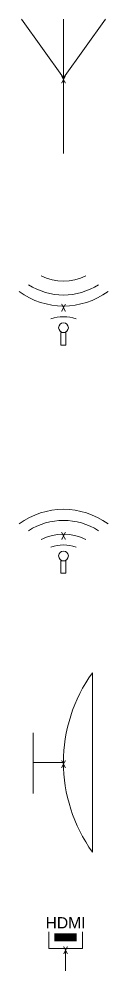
# Model space of a CAD drawing. Header units: metres. Extents: x -162 to 83385, y -62392 to -1971.
# Drawn here: x 66858 to 67256, y -31204 to -26957 of the extents above; entities that cross this region are included whole.
import ezdxf
from ezdxf.enums import TextEntityAlignment as Align

# ---------------------------------------------------------------- set-up
doc = ezdxf.new("R2010")
doc.units = ezdxf.units.M
doc.header["$LTSCALE"] = 0.5
for name, color, linetype, lineweight in [('ELIN_Attribut_01_Produkt_ID', 7, 'Continuous', 0), ('ELIN_Attribut_02_Stromkreis', 7, 'Continuous', 0), ('ELIN_Attribut_03_Verteilerbereich', 7, 'Continuous', 0), ('ELIN_Attribut_04_Montagehoehe', 7, 'Continuous', 0), ('ELIN_Attribut_05_Montageart', 7, 'Continuous', 0), ('ELIN_Attribut_06_Tuernummer', 7, 'Continuous', 0), ('ELIN_Attribut_07_Bemerkung', 7, 'Continuous', 0), ('ELIN_Attribut_08_Adresse', 7, 'Continuous', 0), ('ELIN_Attribut_10_AKZ1', 7, 'Continuous', 0), ('ELIN_Attribut_11_AKZ2', 7, 'Continuous', 0), ('ELIN_Attribut_12_Sonstiges1', 7, 'Continuous', 0), ('ELIN_Attribut_13_Sonstiges2', 7, 'Continuous', 0), ('ELIN_Attribut_14_Bauteil', 7, 'Continuous', 0), ('ELIN_Attribut_15_Ebene', 7, 'Continuous', 0), ('ELIN_Attribut_16_Raumnummer', 7, 'Continuous', 0), ('ELIN_Attribut_17_Raumname', 7, 'Continuous', 0), ('ELIN_Attribut_18_Montageabschnitt', 7, 'Continuous', 0), ('ELIN_Attribut_Basispunkt', 2, 'Continuous', 0), ('ELIN_Attribute_GEMOS', 11, 'Continuous', 0), ('ELIN_SWS_WA_TV Antenne', 7, 'Continuous', 0)]:
    doc.layers.add(name, color=color, linetype=linetype, lineweight=lineweight)
doc.layers.get('0').off()
doc.styles.add('ARIAL', font='arial.ttf')
doc.styles.add('ELIN_Attribute', font='isocp.shx', dxfattribs={"width": 0.8})

# ---------------------------------------------------------------- blocks, each defined once
blk = doc.blocks.new('ELIN_SWS_ANTENNE')
at = {"color": 0}
for p, q in [((0, 0), (-187.5, 262.5)), ((0, -337.5), (0, 262.5)), ((0, 0), (187.5, 262.5))]:
    blk.add_line(p, q, dxfattribs=at)
at = {"layer": 'ELIN_Attribut_01_Produkt_ID', "style": 'ELIN_Attribute', "width": 0.8, "flags": 8}
blk.add_attdef('01_PRODUKT_ID', text='', height=150, dxfattribs=at).set_placement((0, -430.1, 0), align=Align.TOP_CENTER)
at = {"layer": 'ELIN_Attribut_02_Stromkreis', "style": 'ELIN_Attribute', "width": 0.8, "flags": 8}
blk.add_attdef('02_STROMKREIS', text='', height=150, dxfattribs=at).set_placement((0, 367.2, 0), align=Align.CENTER)
at = {"layer": 'ELIN_Attribut_03_Verteilerbereich', "style": 'ELIN_Attribute', "width": 0.8, "flags": 8}
blk.add_attdef('03_VERTEILERBEREICH', (198.4, -933.3, 0), '', height=125, dxfattribs=at)
at = {"layer": 'ELIN_Attribut_04_Montagehoehe', "style": 'ELIN_Attribute', "width": 0.8, "flags": 8}
blk.add_attdef('04_MONTAGEHOEHE', text='', height=125, dxfattribs=at).set_placement((-424.5, -54.7, 0), align=Align.RIGHT)
at = {"layer": 'ELIN_Attribut_05_Montageart', "style": 'ELIN_Attribute', "width": 0.8, "flags": 8}
blk.add_attdef('05_MONTAGEART', (544.3, -54.7, 0), '', height=125, dxfattribs=at)
at = {"layer": 'ELIN_Attribut_06_Tuernummer', "style": 'ELIN_Attribute', "width": 0.8, "flags": 8}
blk.add_attdef('06_TUERNUMMER', text='', height=125, dxfattribs=at).set_placement((-424.9, -254.7, 0), align=Align.RIGHT)
at = {"layer": 'ELIN_Attribut_07_Bemerkung', "style": 'ELIN_Attribute', "width": 0.8, "flags": 8}
blk.add_attdef('07_BEMERKUNG', (198.4, -1105.1, 0), '', height=125, dxfattribs=at)
at = {"layer": 'ELIN_Attribut_08_Adresse', "style": 'ELIN_Attribute', "width": 0.8, "flags": 8}
blk.add_attdef('08_ADRESSE', (198.4, -1361.2, 0), '', height=125, dxfattribs=at)
at = {"layer": 'ELIN_Attribut_10_AKZ1', "style": 'ELIN_Attribute', "width": 0.8, "flags": 8}
blk.add_attdef('10_AKZ1', (195.8, -1727.3, 0), '', height=125, dxfattribs=at)
at = {"layer": 'ELIN_Attribut_11_AKZ2', "style": 'ELIN_Attribute', "width": 0.8, "flags": 8}
blk.add_attdef('11_AKZ2', (195.8, -1883.6, 0), '', height=125, dxfattribs=at)
at = {"layer": 'ELIN_Attribut_12_Sonstiges1', "style": 'ELIN_Attribute', "width": 0.8, "flags": 8}
blk.add_attdef('12_SONSTIGES1', (198.4, -2261.3, 0), '', height=125, dxfattribs=at)
at = {"layer": 'ELIN_Attribut_13_Sonstiges2', "style": 'ELIN_Attribute', "width": 0.8, "flags": 8}
blk.add_attdef('13_SONSTIGES2', (198.4, -2412.2, 0), '', height=125, dxfattribs=at)
at = {"layer": 'ELIN_Attribut_14_Bauteil', "style": 'ELIN_Attribute', "width": 0.8, "flags": 8}
blk.add_attdef('14_BAUTEIL', (198.4, -3231.7, 0), '', height=125, dxfattribs=at)
at = {"layer": 'ELIN_Attribut_15_Ebene', "style": 'ELIN_Attribute', "width": 0.8, "flags": 8}
blk.add_attdef('15_EBENE', (198.4, -3378.9, 0), '', height=125, dxfattribs=at)
at = {"layer": 'ELIN_Attribut_16_Raumnummer', "style": 'ELIN_Attribute', "width": 0.8, "flags": 8}
blk.add_attdef('16_RAUMNUMMER', (198.4, -3573.2, 0), '', height=125, dxfattribs=at)
at = {"layer": 'ELIN_Attribut_17_Raumname', "style": 'ELIN_Attribute', "width": 0.8, "flags": 8}
blk.add_attdef('17_RAUMNAME', (198.4, -3729.7, 0), '', height=125, dxfattribs=at)
at = {"layer": 'ELIN_Attribut_18_Montageabschnitt', "style": 'ELIN_Attribute', "width": 0.8, "flags": 8}
blk.add_attdef('18_MONTAGEABSCHNITT', (198.4, -3930.7, 0), '', height=125, dxfattribs=at)
at = {"layer": 'ELIN_Attribut_Basispunkt', "style": 'ELIN_Attribute', "width": 0.8, "flags": 8}
blk.add_attdef('Basispunkt', text='', height=50, dxfattribs=at).set_placement((0, 0), align=Align.MIDDLE)
at = {"layer": 'ELIN_Attribute_GEMOS', "style": 'ELIN_Attribute', "width": 0.6, "flags": 8}
for tag, p in [('G01_PRO02ID', (1764.4, 183.6)), ('G02_BEZEICHNUNG', (1764.4, -14.6, 0)), ('G03_DESCRIPTION', (1764.4, -204.4, 0)), ('G04_GEMOS-SYMBOL', (1767.7, -404.4, 0)), ('G05_GEMOS-TYP', (1767.7, -604.4, 0)), ('G06_ORTSKENNUNG', (1764.4, -804.4, 0)), ('G08_FREI1', (1764.4, -1004.4, 0)), ('G08_FREI2', (1764.4, -1204.4, 0))]:
    blk.add_attdef(tag, p, '', height=125, dxfattribs=at)
blk = doc.blocks.new('ELIN_SWS_SENDER')
at = {"color": 0}
for p, q in [((-11.3, -118.5), (10.5, -118.5)), ((-11.3, -174), (-11.3, -118.5)), ((10.5, -118.5), (10.5, -174)), ((10.5, -174), (-11.3, -174))]:
    blk.add_line(p, q, dxfattribs=at)
blk.add_circle((0, -96.6), 21.8, dxfattribs=at)
for centre, radius, start, end in [((0, 336.3), 225.2, 243.5603, 296.4397), ((0, 336.3), 287.1, 237.0708, 302.9292), ((0, 336.3), 336.3, 233.7331, 306.2669), ((0, -227.6), 179.6, 71.7645, 108.2355)]:
    blk.add_arc(centre, radius, start, end, dxfattribs=at)
at = {"layer": 'ELIN_Attribut_01_Produkt_ID', "style": 'ELIN_Attribute', "width": 0.8, "flags": 8}
blk.add_attdef('01_PRODUKT_ID', text='', height=150, dxfattribs=at).set_placement((0, -265, 0), align=Align.TOP_CENTER)
at = {"layer": 'ELIN_Attribut_02_Stromkreis', "style": 'ELIN_Attribute', "width": 0.8, "flags": 8}
blk.add_attdef('02_STROMKREIS', text='', height=150, dxfattribs=at).set_placement((0, 248.7, 0), align=Align.CENTER)
at = {"layer": 'ELIN_Attribut_03_Verteilerbereich', "style": 'ELIN_Attribute', "width": 0.8, "flags": 8}
blk.add_attdef('03_VERTEILERBEREICH', (198.4, -672.7, 0), '', height=125, dxfattribs=at)
at = {"layer": 'ELIN_Attribut_04_Montagehoehe', "style": 'ELIN_Attribute', "width": 0.8, "flags": 8}
blk.add_attdef('04_MONTAGEHOEHE', text='', height=125, dxfattribs=at).set_placement((-424.5, -54.7, 0), align=Align.RIGHT)
at = {"layer": 'ELIN_Attribut_05_Montageart', "style": 'ELIN_Attribute', "width": 0.8, "flags": 8}
blk.add_attdef('05_MONTAGEART', (400.3, -54.7, 0), '', height=125, dxfattribs=at)
at = {"layer": 'ELIN_Attribut_06_Tuernummer', "style": 'ELIN_Attribute', "width": 0.8, "flags": 8}
blk.add_attdef('06_TUERNUMMER', text='', height=125, dxfattribs=at).set_placement((-424.9, -254.7, 0), align=Align.RIGHT)
at = {"layer": 'ELIN_Attribut_07_Bemerkung', "style": 'ELIN_Attribute', "width": 0.8, "flags": 8}
blk.add_attdef('07_BEMERKUNG', (198.4, -844.5, 0), '', height=125, dxfattribs=at)
at = {"layer": 'ELIN_Attribut_08_Adresse', "style": 'ELIN_Attribute', "width": 0.8, "flags": 8}
blk.add_attdef('08_ADRESSE', (198.4, -1100.6, 0), '', height=125, dxfattribs=at)
at = {"layer": 'ELIN_Attribut_10_AKZ1', "style": 'ELIN_Attribute', "width": 0.8, "flags": 8}
blk.add_attdef('10_AKZ1', (195.8, -1466.6, 0), '', height=125, dxfattribs=at)
at = {"layer": 'ELIN_Attribut_11_AKZ2', "style": 'ELIN_Attribute', "width": 0.8, "flags": 8}
blk.add_attdef('11_AKZ2', (195.8, -1622.9, 0), '', height=125, dxfattribs=at)
at = {"layer": 'ELIN_Attribut_12_Sonstiges1', "style": 'ELIN_Attribute', "width": 0.8, "flags": 8}
blk.add_attdef('12_SONSTIGES1', (198.4, -2000.7, 0), '', height=125, dxfattribs=at)
at = {"layer": 'ELIN_Attribut_13_Sonstiges2', "style": 'ELIN_Attribute', "width": 0.8, "flags": 8}
blk.add_attdef('13_SONSTIGES2', (198.4, -2151.6, 0), '', height=125, dxfattribs=at)
at = {"layer": 'ELIN_Attribut_14_Bauteil', "style": 'ELIN_Attribute', "width": 0.8, "flags": 8}
blk.add_attdef('14_BAUTEIL', (198.4, -2971.1, 0), '', height=125, dxfattribs=at)
at = {"layer": 'ELIN_Attribut_15_Ebene', "style": 'ELIN_Attribute', "width": 0.8, "flags": 8}
blk.add_attdef('15_EBENE', (198.4, -3118.3, 0), '', height=125, dxfattribs=at)
at = {"layer": 'ELIN_Attribut_16_Raumnummer', "style": 'ELIN_Attribute', "width": 0.8, "flags": 8}
blk.add_attdef('16_RAUMNUMMER', (198.4, -3312.6, 0), '', height=125, dxfattribs=at)
at = {"layer": 'ELIN_Attribut_17_Raumname', "style": 'ELIN_Attribute', "width": 0.8, "flags": 8}
blk.add_attdef('17_RAUMNAME', (198.4, -3469.1, 0), '', height=125, dxfattribs=at)
at = {"layer": 'ELIN_Attribut_18_Montageabschnitt', "style": 'ELIN_Attribute', "width": 0.8, "flags": 8}
blk.add_attdef('18_MONTAGEABSCHNITT', (198.4, -3670.1, 0), '', height=125, dxfattribs=at)
at = {"layer": 'ELIN_Attribut_Basispunkt', "style": 'ELIN_Attribute', "width": 0.8, "flags": 8}
blk.add_attdef('Basispunkt', text='', height=50, dxfattribs=at).set_placement((0, 0), align=Align.MIDDLE)
at = {"layer": 'ELIN_Attribute_GEMOS', "style": 'ELIN_Attribute', "width": 0.6, "flags": 8}
for tag, p in [('G01_PRO02ID', (1620.5, 183.6)), ('G02_BEZEICHNUNG', (1620.5, -14.6, 0)), ('G03_DESCRIPTION', (1620.5, -204.4, 0)), ('G04_GEMOS-SYMBOL', (1623.8, -404.4, 0)), ('G05_GEMOS-TYP', (1623.8, -604.4, 0)), ('G06_ORTSKENNUNG', (1620.5, -804.4, 0)), ('G08_FREI1', (1620.5, -1004.4, 0)), ('G08_FREI2', (1620.5, -1204.4, 0))]:
    blk.add_attdef(tag, p, '', height=125, dxfattribs=at)
blk = doc.blocks.new('ELIN_SWS_EMPFAENGER')
at = {"color": 0}
for p, q in [((-11.3, -118.5), (10.5, -118.5)), ((-11.3, -174), (-11.3, -118.5)), ((10.5, -118.5), (10.5, -174)), ((10.5, -174), (-11.3, -174))]:
    blk.add_line(p, q, dxfattribs=at)
blk.add_circle((0, -96.6), 21.8, dxfattribs=at)
for centre, radius, start, end in [((0, -225.2), 336.3, 53.7331, 126.2669), ((0, -225.2), 287.1, 57.0708, 122.9292), ((0, -225.2), 225.2, 63.5603, 116.4397), ((0, -227.6), 179.6, 71.7645, 108.2355)]:
    blk.add_arc(centre, radius, start, end, dxfattribs=at)
at = {"layer": 'ELIN_Attribut_01_Produkt_ID', "style": 'ELIN_Attribute', "width": 0.8, "flags": 8}
blk.add_attdef('01_PRODUKT_ID', text='', height=150, dxfattribs=at).set_placement((0, -222, 0), align=Align.TOP_CENTER)
at = {"layer": 'ELIN_Attribut_02_Stromkreis', "style": 'ELIN_Attribute', "width": 0.8, "flags": 8}
blk.add_attdef('02_STROMKREIS', text='', height=150, dxfattribs=at).set_placement((0, 206.7, 0), align=Align.CENTER)
at = {"layer": 'ELIN_Attribut_03_Verteilerbereich', "style": 'ELIN_Attribute', "width": 0.8, "flags": 8}
blk.add_attdef('03_VERTEILERBEREICH', (198.4, -672.7, 0), '', height=125, dxfattribs=at)
at = {"layer": 'ELIN_Attribut_04_Montagehoehe', "style": 'ELIN_Attribute', "width": 0.8, "flags": 8}
blk.add_attdef('04_MONTAGEHOEHE', text='', height=125, dxfattribs=at).set_placement((-424.5, -54.7, 0), align=Align.RIGHT)
at = {"layer": 'ELIN_Attribut_05_Montageart', "style": 'ELIN_Attribute', "width": 0.8, "flags": 8}
blk.add_attdef('05_MONTAGEART', (400.3, -54.7, 0), '', height=125, dxfattribs=at)
at = {"layer": 'ELIN_Attribut_06_Tuernummer', "style": 'ELIN_Attribute', "width": 0.8, "flags": 8}
blk.add_attdef('06_TUERNUMMER', text='', height=125, dxfattribs=at).set_placement((-424.9, -254.7, 0), align=Align.RIGHT)
at = {"layer": 'ELIN_Attribut_07_Bemerkung', "style": 'ELIN_Attribute', "width": 0.8, "flags": 8}
blk.add_attdef('07_BEMERKUNG', (198.4, -844.5, 0), '', height=125, dxfattribs=at)
at = {"layer": 'ELIN_Attribut_08_Adresse', "style": 'ELIN_Attribute', "width": 0.8, "flags": 8}
blk.add_attdef('08_ADRESSE', (198.4, -1100.6, 0), '', height=125, dxfattribs=at)
at = {"layer": 'ELIN_Attribut_10_AKZ1', "style": 'ELIN_Attribute', "width": 0.8, "flags": 8}
blk.add_attdef('10_AKZ1', (195.8, -1466.6, 0), '', height=125, dxfattribs=at)
at = {"layer": 'ELIN_Attribut_11_AKZ2', "style": 'ELIN_Attribute', "width": 0.8, "flags": 8}
blk.add_attdef('11_AKZ2', (195.8, -1622.9, 0), '', height=125, dxfattribs=at)
at = {"layer": 'ELIN_Attribut_12_Sonstiges1', "style": 'ELIN_Attribute', "width": 0.8, "flags": 8}
blk.add_attdef('12_SONSTIGES1', (198.4, -2000.7, 0), '', height=125, dxfattribs=at)
at = {"layer": 'ELIN_Attribut_13_Sonstiges2', "style": 'ELIN_Attribute', "width": 0.8, "flags": 8}
blk.add_attdef('13_SONSTIGES2', (198.4, -2151.6, 0), '', height=125, dxfattribs=at)
at = {"layer": 'ELIN_Attribut_14_Bauteil', "style": 'ELIN_Attribute', "width": 0.8, "flags": 8}
blk.add_attdef('14_BAUTEIL', (198.4, -2971.1, 0), '', height=125, dxfattribs=at)
at = {"layer": 'ELIN_Attribut_15_Ebene', "style": 'ELIN_Attribute', "width": 0.8, "flags": 8}
blk.add_attdef('15_EBENE', (198.4, -3118.3, 0), '', height=125, dxfattribs=at)
at = {"layer": 'ELIN_Attribut_16_Raumnummer', "style": 'ELIN_Attribute', "width": 0.8, "flags": 8}
blk.add_attdef('16_RAUMNUMMER', (198.4, -3312.6, 0), '', height=125, dxfattribs=at)
at = {"layer": 'ELIN_Attribut_17_Raumname', "style": 'ELIN_Attribute', "width": 0.8, "flags": 8}
blk.add_attdef('17_RAUMNAME', (198.4, -3469.1, 0), '', height=125, dxfattribs=at)
at = {"layer": 'ELIN_Attribut_18_Montageabschnitt', "style": 'ELIN_Attribute', "width": 0.8, "flags": 8}
blk.add_attdef('18_MONTAGEABSCHNITT', (198.4, -3670.1, 0), '', height=125, dxfattribs=at)
at = {"layer": 'ELIN_Attribut_Basispunkt', "style": 'ELIN_Attribute', "width": 0.8, "flags": 8}
blk.add_attdef('Basispunkt', text='', height=50, dxfattribs=at).set_placement((0, 0), align=Align.MIDDLE)
at = {"layer": 'ELIN_Attribute_GEMOS', "style": 'ELIN_Attribute', "width": 0.6, "flags": 8}
for tag, p in [('G01_PRO02ID', (1620.5, 183.6)), ('G02_BEZEICHNUNG', (1620.5, -14.6, 0)), ('G03_DESCRIPTION', (1620.5, -204.4, 0)), ('G04_GEMOS-SYMBOL', (1623.8, -404.4, 0)), ('G05_GEMOS-TYP', (1623.8, -604.4, 0)), ('G06_ORTSKENNUNG', (1620.5, -804.4, 0)), ('G08_FREI1', (1620.5, -1004.4, 0)), ('G08_FREI2', (1620.5, -1204.4, 0))]:
    blk.add_attdef(tag, p, '', height=125, dxfattribs=at)
blk = doc.blocks.new('ELIN_SWS_SAT_SPIEGEL')
at = {"color": 0}
for p, q in [((129.5, 400), (129.5, -400)), ((-135.3, 131.4), (-135.3, -138.7)), ((0, 0), (-135.3, 0))]:
    blk.add_line(p, q, dxfattribs=at)
blk.add_arc((682.6, 0), 682.6, 144.1289, 215.8711, dxfattribs=at)
at = {"layer": 'ELIN_Attribut_01_Produkt_ID', "style": 'ELIN_Attribute', "width": 0.8, "flags": 8}
blk.add_attdef('01_PRODUKT_ID', text='', height=150, dxfattribs=at).set_placement((0, -482.6, 0), align=Align.TOP_CENTER)
at = {"layer": 'ELIN_Attribut_02_Stromkreis', "style": 'ELIN_Attribute', "width": 0.8, "flags": 8}
blk.add_attdef('02_STROMKREIS', text='', height=150, dxfattribs=at).set_placement((0, 524.1, 0), align=Align.CENTER)
at = {"layer": 'ELIN_Attribut_03_Verteilerbereich', "style": 'ELIN_Attribute', "width": 0.8, "flags": 8}
blk.add_attdef('03_VERTEILERBEREICH', (198.4, -985.8, 0), '', height=125, dxfattribs=at)
at = {"layer": 'ELIN_Attribut_04_Montagehoehe', "style": 'ELIN_Attribute', "width": 0.8, "flags": 8}
blk.add_attdef('04_MONTAGEHOEHE', text='', height=125, dxfattribs=at).set_placement((-424.5, -54.7, 0), align=Align.RIGHT)
at = {"layer": 'ELIN_Attribut_05_Montageart', "style": 'ELIN_Attribute', "width": 0.8, "flags": 8}
blk.add_attdef('05_MONTAGEART', (400.3, -54.7, 0), '', height=125, dxfattribs=at)
at = {"layer": 'ELIN_Attribut_06_Tuernummer', "style": 'ELIN_Attribute', "width": 0.8, "flags": 8}
blk.add_attdef('06_TUERNUMMER', text='', height=125, dxfattribs=at).set_placement((-424.9, -254.7, 0), align=Align.RIGHT)
at = {"layer": 'ELIN_Attribut_07_Bemerkung', "style": 'ELIN_Attribute', "width": 0.8, "flags": 8}
blk.add_attdef('07_BEMERKUNG', (198.4, -1157.6, 0), '', height=125, dxfattribs=at)
at = {"layer": 'ELIN_Attribut_08_Adresse', "style": 'ELIN_Attribute', "width": 0.8, "flags": 8}
blk.add_attdef('08_ADRESSE', (198.4, -1413.7, 0), '', height=125, dxfattribs=at)
at = {"layer": 'ELIN_Attribut_10_AKZ1', "style": 'ELIN_Attribute', "width": 0.8, "flags": 8}
blk.add_attdef('10_AKZ1', (195.8, -1779.7, 0), '', height=125, dxfattribs=at)
at = {"layer": 'ELIN_Attribut_11_AKZ2', "style": 'ELIN_Attribute', "width": 0.8, "flags": 8}
blk.add_attdef('11_AKZ2', (195.8, -1936, 0), '', height=125, dxfattribs=at)
at = {"layer": 'ELIN_Attribut_12_Sonstiges1', "style": 'ELIN_Attribute', "width": 0.8, "flags": 8}
blk.add_attdef('12_SONSTIGES1', (198.4, -2313.8, 0), '', height=125, dxfattribs=at)
at = {"layer": 'ELIN_Attribut_13_Sonstiges2', "style": 'ELIN_Attribute', "width": 0.8, "flags": 8}
blk.add_attdef('13_SONSTIGES2', (198.4, -2464.6, 0), '', height=125, dxfattribs=at)
at = {"layer": 'ELIN_Attribut_14_Bauteil', "style": 'ELIN_Attribute', "width": 0.8, "flags": 8}
blk.add_attdef('14_BAUTEIL', (198.4, -3284.2, 0), '', height=125, dxfattribs=at)
at = {"layer": 'ELIN_Attribut_15_Ebene', "style": 'ELIN_Attribute', "width": 0.8, "flags": 8}
blk.add_attdef('15_EBENE', (198.4, -3431.4, 0), '', height=125, dxfattribs=at)
at = {"layer": 'ELIN_Attribut_16_Raumnummer', "style": 'ELIN_Attribute', "width": 0.8, "flags": 8}
blk.add_attdef('16_RAUMNUMMER', (198.4, -3625.7, 0), '', height=125, dxfattribs=at)
at = {"layer": 'ELIN_Attribut_17_Raumname', "style": 'ELIN_Attribute', "width": 0.8, "flags": 8}
blk.add_attdef('17_RAUMNAME', (198.4, -3782.2, 0), '', height=125, dxfattribs=at)
at = {"layer": 'ELIN_Attribut_18_Montageabschnitt', "style": 'ELIN_Attribute', "width": 0.8, "flags": 8}
blk.add_attdef('18_MONTAGEABSCHNITT', (198.4, -3983.1, 0), '', height=125, dxfattribs=at)
at = {"layer": 'ELIN_Attribut_Basispunkt', "style": 'ELIN_Attribute', "width": 0.8, "flags": 8}
blk.add_attdef('Basispunkt', text='', height=50, dxfattribs=at).set_placement((0, 0), align=Align.MIDDLE)
at = {"layer": 'ELIN_Attribute_GEMOS', "style": 'ELIN_Attribute', "width": 0.6, "flags": 8}
for tag, p in [('G01_PRO02ID', (1620.5, 183.6)), ('G02_BEZEICHNUNG', (1620.5, -14.6, 0)), ('G03_DESCRIPTION', (1620.5, -204.4, 0)), ('G04_GEMOS-SYMBOL', (1623.8, -404.4, 0)), ('G05_GEMOS-TYP', (1623.8, -604.4, 0)), ('G06_ORTSKENNUNG', (1620.5, -804.4, 0)), ('G08_FREI1', (1620.5, -1004.4, 0)), ('G08_FREI2', (1620.5, -1204.4, 0))]:
    blk.add_attdef(tag, p, '', height=125, dxfattribs=at)
blk = doc.blocks.new('ELIN_SWS_HDMI-BUCHSE')
at = {"color": 0}
for p, q in [((-75, 75), (-75, 0)), ((75, 0), (75, 75)), ((0, 0), (0, -100)), ((-75, 0), (75, 0))]:
    blk.add_line(p, q, dxfattribs=at)
at = {"color": 0, "const_width": 35}
blk.add_lwpolyline([(-50, 50), (50, 50)], dxfattribs=at)
at = {"color": 0, "style": 'ARIAL'}
blk.add_text('HDMI', height=50, dxfattribs=at).set_placement((0, 75), align=Align.BOTTOM_CENTER)
at = {"layer": 'ELIN_Attribut_01_Produkt_ID', "style": 'ELIN_Attribute', "width": 0.8, "flags": 8}
blk.add_attdef('01_PRODUKT_ID', (151.6, -120.6, 0), '', height=150, dxfattribs=at)
at = {"layer": 'ELIN_Attribut_02_Stromkreis', "style": 'ELIN_Attribute', "width": 0.8, "flags": 8}
blk.add_attdef('02_STROMKREIS', (151.6, 92.8, 0), '', height=150, dxfattribs=at)
at = {"layer": 'ELIN_Attribut_03_Verteilerbereich', "style": 'ELIN_Attribute', "width": 0.8, "flags": 8}
blk.add_attdef('03_VERTEILERBEREICH', (198.4, -672.7, 0), '', height=125, dxfattribs=at)
at = {"layer": 'ELIN_Attribut_04_Montagehoehe', "style": 'ELIN_Attribute', "width": 0.8, "flags": 8}
blk.add_attdef('04_MONTAGEHOEHE', text='', height=125, dxfattribs=at).set_placement((-424.5, -54.7, 0), align=Align.RIGHT)
at = {"layer": 'ELIN_Attribut_05_Montageart', "style": 'ELIN_Attribute', "width": 0.8, "flags": 8}
blk.add_attdef('05_MONTAGEART', (165.2, -335.7, 0), '', height=125, dxfattribs=at)
at = {"layer": 'ELIN_Attribut_06_Tuernummer', "style": 'ELIN_Attribute', "width": 0.8, "flags": 8}
blk.add_attdef('06_TUERNUMMER', text='', height=125, dxfattribs=at).set_placement((-424.9, -254.7, 0), align=Align.RIGHT)
at = {"layer": 'ELIN_Attribut_07_Bemerkung', "style": 'ELIN_Attribute', "width": 0.8, "flags": 8}
blk.add_attdef('07_BEMERKUNG', (198.4, -844.5, 0), '', height=125, dxfattribs=at)
at = {"layer": 'ELIN_Attribut_08_Adresse', "style": 'ELIN_Attribute', "width": 0.8, "flags": 8}
blk.add_attdef('08_ADRESSE', (198.4, -1100.6, 0), '', height=125, dxfattribs=at)
at = {"layer": 'ELIN_Attribut_10_AKZ1', "style": 'ELIN_Attribute', "width": 0.8, "flags": 8}
blk.add_attdef('10_AKZ1', (195.8, -1466.6, 0), '', height=125, dxfattribs=at)
at = {"layer": 'ELIN_Attribut_11_AKZ2', "style": 'ELIN_Attribute', "width": 0.8, "flags": 8}
blk.add_attdef('11_AKZ2', (195.8, -1622.9, 0), '', height=125, dxfattribs=at)
at = {"layer": 'ELIN_Attribut_12_Sonstiges1', "style": 'ELIN_Attribute', "width": 0.8, "flags": 8}
blk.add_attdef('12_SONSTIGES1', (198.4, -2000.7, 0), '', height=125, dxfattribs=at)
at = {"layer": 'ELIN_Attribut_13_Sonstiges2', "style": 'ELIN_Attribute', "width": 0.8, "flags": 8}
blk.add_attdef('13_SONSTIGES2', (198.4, -2151.6, 0), '', height=125, dxfattribs=at)
at = {"layer": 'ELIN_Attribut_14_Bauteil', "style": 'ELIN_Attribute', "width": 0.8, "flags": 8}
blk.add_attdef('14_BAUTEIL', (198.4, -2971.1, 0), '', height=125, dxfattribs=at)
at = {"layer": 'ELIN_Attribut_15_Ebene', "style": 'ELIN_Attribute', "width": 0.8, "flags": 8}
blk.add_attdef('15_EBENE', (198.4, -3118.3, 0), '', height=125, dxfattribs=at)
at = {"layer": 'ELIN_Attribut_16_Raumnummer', "style": 'ELIN_Attribute', "width": 0.8, "flags": 8}
blk.add_attdef('16_RAUMNUMMER', (198.4, -3312.6, 0), '', height=125, dxfattribs=at)
at = {"layer": 'ELIN_Attribut_17_Raumname', "style": 'ELIN_Attribute', "width": 0.8, "flags": 8}
blk.add_attdef('17_RAUMNAME', (198.4, -3469.1, 0), '', height=125, dxfattribs=at)
at = {"layer": 'ELIN_Attribut_18_Montageabschnitt', "style": 'ELIN_Attribute', "width": 0.8, "flags": 8}
blk.add_attdef('18_MONTAGEABSCHNITT', (198.4, -3670.1, 0), '', height=125, dxfattribs=at)
at = {"layer": 'ELIN_Attribut_Basispunkt', "style": 'ELIN_Attribute', "width": 0.8, "flags": 8}
blk.add_attdef('Basispunkt', text='', height=50, dxfattribs=at).set_placement((0, 0), align=Align.MIDDLE)
at = {"layer": 'ELIN_Attribute_GEMOS', "style": 'ELIN_Attribute', "width": 0.6}
for tag, p in [('G01_PRO02ID', (1620.5, 183.6)), ('G02_BEZEICHNUNG', (1620.5, -14.6, 0)), ('G03_DESCRIPTION', (1620.5, -204.4, 0)), ('G04_GEMOS-SYMBOL', (1623.8, -404.4, 0)), ('G05_GEMOS-TYP', (1623.8, -604.4, 0)), ('G06_ORTSKENNUNG', (1620.5, -804.4, 0)), ('G08_FREI1', (1620.5, -1004.4, 0)), ('G08_FREI2', (1620.5, -1204.4, 0))]:
    blk.add_attdef(tag, p, '', height=125, dxfattribs=at)

msp = doc.modelspace()

# ---------------------------------------------------------------- block references
at = {"layer": 'ELIN_SWS_WA_TV Antenne', "lineweight": 0}
ref = msp.add_blockref('ELIN_SWS_ANTENNE', (67056.6, -27219.9), dxfattribs=at)
ref.add_attrib('Basispunkt', 'x', dxfattribs={"layer": 'ELIN_Attribut_Basispunkt', "height": 50, "style": 'ELIN_Attribute', "width": 0.8}).set_placement((67056.6, -27219.9), align=Align.MIDDLE)
ref = msp.add_blockref('ELIN_SWS_SENDER', (67056.6, -28237.8), dxfattribs=at)
ref.add_attrib('Basispunkt', 'x', dxfattribs={"layer": 'ELIN_Attribut_Basispunkt', "height": 50, "style": 'ELIN_Attribute', "width": 0.8}).set_placement((67056.6, -28237.8), align=Align.MIDDLE)
ref = msp.add_blockref('ELIN_SWS_EMPFAENGER', (67056.6, -29255.7), dxfattribs=at)
ref.add_attrib('Basispunkt', 'x', dxfattribs={"layer": 'ELIN_Attribut_Basispunkt', "height": 50, "style": 'ELIN_Attribute', "width": 0.8}).set_placement((67056.6, -29255.7), align=Align.MIDDLE)
ref = msp.add_blockref('ELIN_SWS_SAT_SPIEGEL', (67056.6, -30273.6), dxfattribs=at)
ref.add_attrib('Basispunkt', 'x', dxfattribs={"layer": 'ELIN_Attribut_Basispunkt', "height": 50, "style": 'ELIN_Attribute', "width": 0.8}).set_placement((67056.6, -30273.6), align=Align.MIDDLE)
ref = msp.add_blockref('ELIN_SWS_HDMI-BUCHSE', (67065.8, -31103.9), dxfattribs=at)
ref.add_attrib('Basispunkt', 'x', dxfattribs={"layer": 'ELIN_Attribut_Basispunkt', "height": 50, "style": 'ELIN_Attribute', "width": 0.8}).set_placement((67065.8, -31103.9), align=Align.MIDDLE)

doc.saveas('drawing.dxf')
